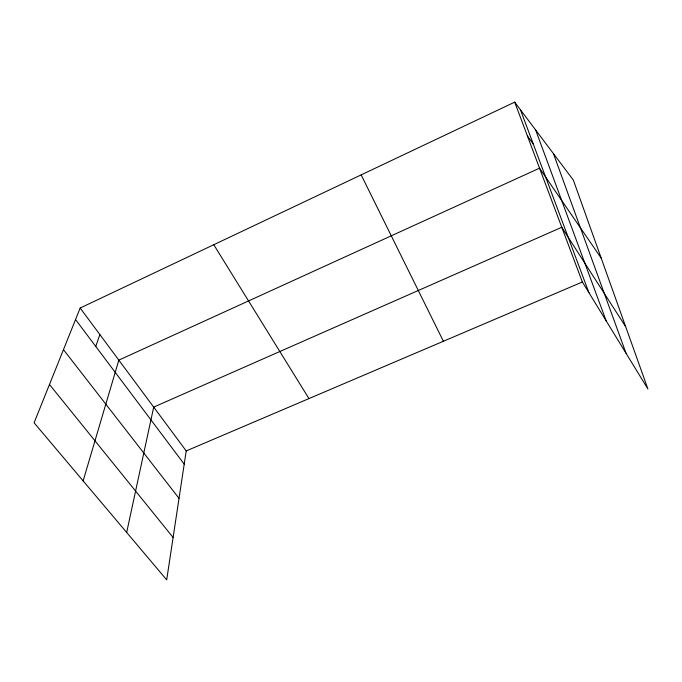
<?xml version="1.0" encoding="UTF-8"?>
<svg xmlns="http://www.w3.org/2000/svg" width="682" height="682" viewBox="0 0 682 682"><rect width="100%" height="100%" fill="white"/><g stroke="black" fill="none" stroke-linecap="round" stroke-linejoin="round"><path stroke-width="1.02" d="M80.169 308.025L186.212 450.93L166.689 579.862L34.1 422.806L80.169 308.025L514.697 102.138L573.34 180.082L647.9 388.953L582.36 281.998L514.697 102.138M126.664 532.454L153.697 407.111L561.772 227.277L625.658 326.644M83.136 480.887L118.83 360.122L539.539 168.173L601.209 258.146M95.761 346.465L99.862 334.572M186.212 450.93L582.36 281.998M49.479 384.495L173.1 537.476M63.46 349.644L179.025 498.354M75.54 319.551L184.208 464.144M527.382 135.854L533.324 144.166M213.773 244.727L308.946 398.586M361.162 174.89L443.385 341.264M520.46 109.793L588.958 292.774M535.626 129.955L606.17 320.864M553.443 153.638L626.076 353.336"/></g></svg>
